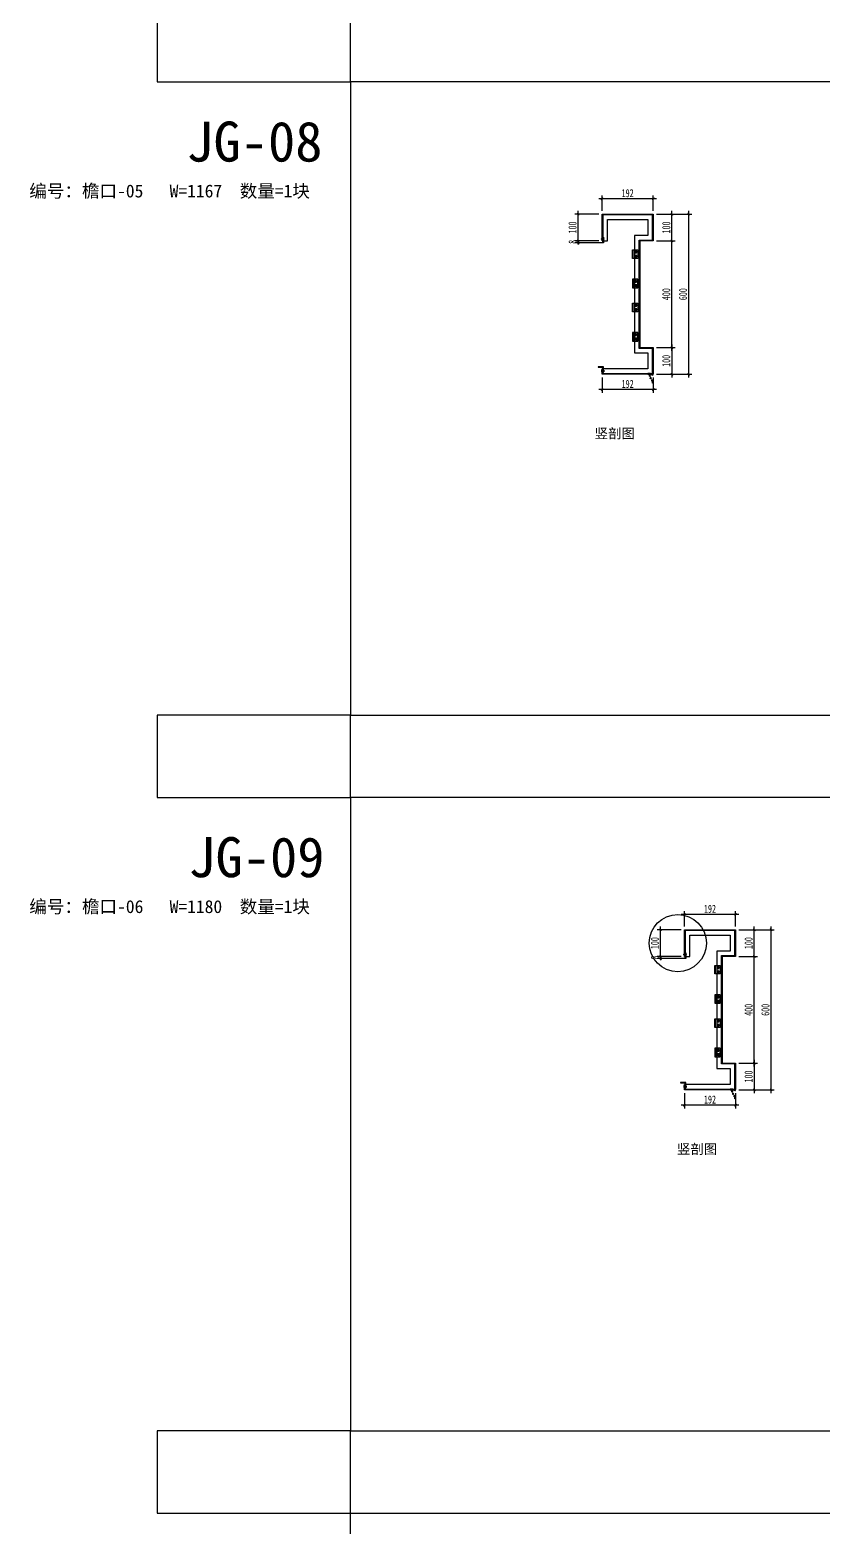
# Model space of a CAD drawing. Header units: millimetres. Extents: x 1519249 to 1604651, y -416196 to -347833.
# Drawn here: x 1589453 to 1592425, y -383060 to -377449 of the extents above; entities that cross this region are included whole.
import ezdxf

# ---------------------------------------------------------------- set-up
doc = ezdxf.new("R2010")
doc.units = ezdxf.units.MM
doc.header["$LTSCALE"] = 1000
doc.header["$MEASUREMENT"] = 0
for name, pattern in [('CENTER', [2, 1.25, -0.25, 0.25, -0.25]), ('CENTERX2', [4, 2.5, -0.5, 0.5, -0.5]), ('DOTE', [2.42, 2, -0.2, 0.02, -0.2]), ('HIDDEN2', [0.1875, 0.125, -0.0625])]:
    doc.linetypes.add(name, pattern=pattern)
doc.layers.get('Defpoints').update_dxf_attribs({"color": 190})
for name, color, linetype in [('0-hatch', 8, 'Continuous'), ('0-铝合金投影', 112, 'Continuous'), ('4', 3, 'Continuous'), ('BH-图层', 2, 'Continuous'), ('DIM_IDEN', 3, 'Continuous'), ('F-CASTFIX', 1, 'Continuous'), ('PJ', 4, 'Continuous'), ('PUB_DIM', 3, 'Continuous'), ('XC', 3, 'Continuous'), ('zx', 1, 'DOTE'), ('穿孔铝板', 161, 'Continuous')]:
    doc.layers.add(name, color=color, linetype=linetype)
doc.styles.add('黑体', font='simhei.ttf', dxfattribs={"width": 0.7})
doc.dimstyles.new('副本 BZ-6', dxfattribs={"dimscale": 12, "dimtxt": 2.5, "dimasz": 0.5, "dimexe": 1, "dimexo": 1, "dimgap": 0.5, "dimtad": 1, "dimdec": 0, "dimdsep": 46, "dimtxsty": '黑体', "dimblk": 'ARCHTICK', "dimcen": 3, "dimdle": 1, "dimclrd": 1, "dimclre": 1, "dimclrt": 2, "dimadec": 1, "dimazin": 0, "dimtfac": 1, "dimtdec": 0, "dimtix": 1, "dimtmove": 2, "dimatfit": 3, "dimldrblk": 'DOTSMALL', "dimfxl": 0, "dimtolj": 1, "dimtzin": 0, "dimarcsym": 0})

# ---------------------------------------------------------------- blocks, each defined once
blk = doc.blocks.new('A$Ce385b8f0')
at = {"layer": 'PJ', "color": 8}
for centre, radius in [((8, 13.6), 3.2), ((8, 13.6), 1.52), ((24, 13.6), 3.2), ((24, 13.6), 1.52)]:
    blk.add_circle(centre, radius, dxfattribs=at)
at = {"layer": 'XC', "color": 8}
for p, q in [((0, 2.4), (32, 2.4)), ((8, 2.4), (8, 0)), ((24, 2.4), (24, 0))]:
    blk.add_line(p, q, dxfattribs=at)
blk.add_lwpolyline([(0, 0), (32, 0), (32, 20), (0, 20)], close=True, dxfattribs=at)
at = {"layer": 'zx', "color": 8, "linetype": 'CENTERX2', "ltscale": 0.05}
for p, q in [((13.6, 13.6), (2.4, 13.6)), ((8, 19.2), (8, 8)), ((18.4, 13.6), (29.6, 13.6)), ((24, 19.2), (24, 8))]:
    blk.add_line(p, q, dxfattribs=at)
blk = doc.blocks.new('grtgthyjyj')
at = {"layer": 'PJ'}
for radius in [4, 1.9]:
    blk.add_circle((4476642.9, 621901.9), radius, dxfattribs=at)
at = {"layer": 'zx', "linetype": 'CENTERX2', "ltscale": 0.05}
for p, q in [((4476635.9, 621901.9), (4476649.9, 621901.9)), ((4476642.9, 621908.9), (4476642.9, 621894.9))]:
    blk.add_line(p, q, dxfattribs=at)
blk = doc.blocks.new('grgthtyhjyjyuk')
at = {"layer": 'XC', "color": 165}
for p, q in [((4476656.9, 621931.9), (4476656.9, 621891.9)), ((4476656.9, 621921.9), (4476659.9, 621921.9)), ((4476656.9, 621901.9), (4476659.9, 621901.9))]:
    blk.add_line(p, q, dxfattribs=at)
blk.add_lwpolyline([(4476659.9, 621931.9), (4476659.9, 621891.9), (4476634.9, 621891.9), (4476634.9, 621931.9)], close=True, dxfattribs=at)
at = {"layer": 'DIM_IDEN', "color": 8, "xscale": -1, "rotation": 180}
blk.add_blockref('grtgthyjyj', (0, 1243823.8), dxfattribs=at)
at = {"layer": 'DIM_IDEN', "color": 8}
blk.add_blockref('grtgthyjyj', (0, 0), dxfattribs=at)
blk = doc.blocks.new('A$C06B245D9')
at = {"layer": '0-hatch', "elevation": 0}
for points in [[(2.8, -8, -1.371442), (-1.3, -6.8, 0.239017), (-2.3, -1.2, -0.322335), (2.8, -8.1)], [(7.6, -20.6, -1.371442), (3.5, -19.4, 0.239017), (2.5, -13.8, -0.322335), (7.6, -20.7)]]:
    blk.add_lwpolyline(points, format="xyb", dxfattribs=at)
blk = doc.blocks.new('gfrgrthgthyjyj')
at = {"color": 138, "linetype": 'Continuous'}
for p, q in [((4444212.8, 665049.9), (4444212.8, 665056.3)), ((4444215.2, 665058.1), (4444213.5, 665059)), ((4444215.2, 665058.1), (4444216.9, 665059)), ((4444217.6, 665049.9), (4444217.6, 665056.3)), ((4444220.2, 665049.9), (4444210.2, 665049.9)), ((4444210.2, 665049.4), (4444210.2, 665049.9)), ((4444216.5, 665047.8), (4444213.9, 665047.8)), ((4444220.2, 665049.4), (4444220.2, 665049.9))]:
    blk.add_line(p, q, dxfattribs=at)
at = {"color": 1, "linetype": 'CENTER', "ltscale": 2.357948}
blk.add_line((4444215.2, 665046.9), (4444215.2, 665059.6), dxfattribs=at)
at = {"color": 138, "linetype": 'Continuous'}
for centre, radius, start, end in [((4444212.8, 665057.7), 1.44, 62.13766, 270.00283), ((4444217.6, 665057.7), 1.44, 270.00283, 117.868), ((4444215.2, 665055.9), 8.16, 232.44522, 260.55436), ((4444215.2, 665055.9), 8.16, 279.45131, 307.56044)]:
    blk.add_arc(centre, radius, start, end, dxfattribs=at)
blk = doc.blocks.new('_ArchTick')
at = {"color": 0, "linetype": 'ByBlock', "const_width": 0.5}
blk.add_lwpolyline([(-0.71, -0.71), (0.71, 0.71)], dxfattribs=at)
blk = doc.blocks.new('*D400')
at = {"color": 1, "lineweight": -2, "transparency": 16777216}
for p, q in [((1591858.8, -378651.2), (1591858.8, -378227.2)), ((1591800.9, -378239.2), (1591870.8, -378239.2)), ((1591800.9, -378639.2), (1591870.8, -378639.2))]:
    blk.add_line(p, q, dxfattribs=at)
at = {"layer": 'Defpoints', "color": 0, "transparency": 16777216}
for p in [(1591788.9, -378239.2), (1591858.8, -378239.2), (1591788.9, -378639.2)]:
    blk.add_point(p, dxfattribs=at)
at = {"color": 1, "lineweight": -2, "transparency": 16777216, "xscale": 6, "yscale": 6, "zscale": 6}
for p, rotation in [((1591858.8, -378239.2), 90), ((1591858.8, -378639.2), 270)]:
    blk.add_blockref('_ArchTick', p, dxfattribs=dict(at, rotation=rotation))
at = {"color": 2, "transparency": 16777216, "insert": (1591837.6, -378439.2), "char_height": 30, "attachment_point": 5, "rotation": 90, "style": '黑体'}
blk.add_mtext('\\A1;400', dxfattribs=at)
blk = doc.blocks.new('_DotSmall')
at = {"color": 0, "linetype": 'ByBlock', "const_width": 0.5}
blk.add_lwpolyline([(-0.0625, 0, 1), (0.0625, 0, 1)], format="xyb", close=True, dxfattribs=at)
blk = doc.blocks.new('*D401')
at = {"color": 1, "lineweight": -2, "transparency": 16777216}
for p, q in [((1591800.9, -378139.2), (1591870.8, -378139.2)), ((1591858.8, -378251.2), (1591858.8, -378127.2)), ((1591800.9, -378239.2), (1591870.8, -378239.2))]:
    blk.add_line(p, q, dxfattribs=at)
at = {"layer": 'Defpoints', "color": 0, "transparency": 16777216}
for p in [(1591788.9, -378139.2), (1591858.8, -378139.2), (1591788.9, -378239.2)]:
    blk.add_point(p, dxfattribs=at)
at = {"color": 1, "lineweight": -2, "transparency": 16777216, "xscale": 6, "yscale": 6, "zscale": 6}
for p, rotation in [((1591858.8, -378139.2), 90), ((1591858.8, -378239.2), 270)]:
    blk.add_blockref('_ArchTick', p, dxfattribs=dict(at, rotation=rotation))
at = {"color": 2, "transparency": 16777216, "insert": (1591837.6, -378189.2), "char_height": 30, "attachment_point": 5, "rotation": 90, "style": '黑体'}
blk.add_mtext('\\A1;100', dxfattribs=at)
blk = doc.blocks.new('*D402')
at = {"color": 1, "lineweight": -2, "transparency": 16777216}
for p, q in [((1591800.9, -378081.8), (1591584.9, -378081.8)), ((1591596.9, -378127.2), (1591596.9, -378069.8)), ((1591788.9, -378127.2), (1591788.9, -378069.8))]:
    blk.add_line(p, q, dxfattribs=at)
at = {"layer": 'Defpoints', "color": 0, "transparency": 16777216}
for p in [(1591596.9, -378081.8), (1591596.9, -378139.2), (1591788.9, -378139.2)]:
    blk.add_point(p, dxfattribs=at)
at = {"color": 1, "lineweight": -2, "transparency": 16777216, "xscale": 6, "yscale": 6, "zscale": 6, "rotation": 180}
blk.add_blockref('_ArchTick', (1591596.9, -378081.8), dxfattribs=at)
at = {"color": 1, "lineweight": -2, "transparency": 16777216, "xscale": 6, "yscale": 6, "zscale": 6}
blk.add_blockref('_ArchTick', (1591788.9, -378081.8), dxfattribs=at)
at = {"color": 2, "transparency": 16777216, "insert": (1591692.9, -378060.8), "char_height": 30, "attachment_point": 5, "style": '黑体'}
blk.add_mtext('\\A1;192', dxfattribs=at)
blk = doc.blocks.new('*D403')
at = {"color": 1, "lineweight": -2, "transparency": 16777216}
for p, q in [((1591800.9, -378639.2), (1591870.8, -378639.2)), ((1591858.8, -378627.2), (1591858.8, -378751.2)), ((1591800.9, -378739.2), (1591870.8, -378739.2))]:
    blk.add_line(p, q, dxfattribs=at)
at = {"layer": 'Defpoints', "color": 0, "transparency": 16777216}
for p in [(1591788.9, -378639.2), (1591788.9, -378739.2), (1591858.8, -378739.2)]:
    blk.add_point(p, dxfattribs=at)
at = {"color": 1, "lineweight": -2, "transparency": 16777216, "xscale": 6, "yscale": 6, "zscale": 6}
for p, rotation in [((1591858.8, -378639.2), 90), ((1591858.8, -378739.2), 270)]:
    blk.add_blockref('_ArchTick', p, dxfattribs=dict(at, rotation=rotation))
at = {"color": 2, "transparency": 16777216, "insert": (1591837.6, -378689.2), "char_height": 30, "attachment_point": 5, "rotation": 90, "style": '黑体'}
blk.add_mtext('\\A1;100', dxfattribs=at)
blk = doc.blocks.new('*D404')
at = {"color": 1, "lineweight": -2, "transparency": 16777216}
for p, q in [((1591596.9, -378751.2), (1591596.9, -378808.6)), ((1591788.9, -378751.2), (1591788.9, -378808.6)), ((1591800.9, -378796.6), (1591584.9, -378796.6))]:
    blk.add_line(p, q, dxfattribs=at)
at = {"layer": 'Defpoints', "color": 0, "transparency": 16777216}
for p in [(1591596.9, -378739.2), (1591788.9, -378739.2), (1591596.9, -378796.6)]:
    blk.add_point(p, dxfattribs=at)
at = {"color": 1, "lineweight": -2, "transparency": 16777216, "xscale": 6, "yscale": 6, "zscale": 6, "rotation": 180}
blk.add_blockref('_ArchTick', (1591596.9, -378796.6), dxfattribs=at)
at = {"color": 1, "lineweight": -2, "transparency": 16777216, "xscale": 6, "yscale": 6, "zscale": 6}
blk.add_blockref('_ArchTick', (1591788.9, -378796.6), dxfattribs=at)
at = {"color": 2, "transparency": 16777216, "insert": (1591692.9, -378775.6), "char_height": 30, "attachment_point": 5, "style": '黑体'}
blk.add_mtext('\\A1;192', dxfattribs=at)
blk = doc.blocks.new('*D405')
at = {"color": 1, "lineweight": -2, "transparency": 16777216}
for p, q in [((1591800.9, -378139.2), (1591933.8, -378139.2)), ((1591921.8, -378751.2), (1591921.8, -378127.2)), ((1591800.9, -378739.2), (1591933.8, -378739.2))]:
    blk.add_line(p, q, dxfattribs=at)
at = {"layer": 'Defpoints', "color": 0, "transparency": 16777216}
for p in [(1591788.9, -378139.2), (1591921.8, -378139.2), (1591788.9, -378739.2)]:
    blk.add_point(p, dxfattribs=at)
at = {"color": 1, "lineweight": -2, "transparency": 16777216, "xscale": 6, "yscale": 6, "zscale": 6}
for p, rotation in [((1591921.8, -378139.2), 90), ((1591921.8, -378739.2), 270)]:
    blk.add_blockref('_ArchTick', p, dxfattribs=dict(at, rotation=rotation))
at = {"color": 2, "transparency": 16777216, "insert": (1591900.6, -378439.2), "char_height": 30, "attachment_point": 5, "rotation": 90, "style": '黑体'}
blk.add_mtext('\\A1;600', dxfattribs=at)
blk = doc.blocks.new('*D406')
at = {"color": 1, "lineweight": -2, "transparency": 16777216}
for p, q in [((1591584.9, -378139.2), (1591495.4, -378139.2)), ((1591507.4, -378251.2), (1591507.4, -378127.2)), ((1591584.9, -378239.2), (1591495.4, -378239.2))]:
    blk.add_line(p, q, dxfattribs=at)
at = {"layer": 'Defpoints', "color": 0, "transparency": 16777216}
for p in [(1591507.4, -378139.2), (1591596.9, -378139.2), (1591596.9, -378239.2)]:
    blk.add_point(p, dxfattribs=at)
at = {"color": 1, "lineweight": -2, "transparency": 16777216, "xscale": 6, "yscale": 6, "zscale": 6}
for p, rotation in [((1591507.4, -378139.2), 90), ((1591507.4, -378239.2), 270)]:
    blk.add_blockref('_ArchTick', p, dxfattribs=dict(at, rotation=rotation))
at = {"color": 2, "transparency": 16777216, "insert": (1591486.3, -378189.2), "char_height": 30, "attachment_point": 5, "rotation": 90, "style": '黑体'}
blk.add_mtext('\\A1;100', dxfattribs=at)
blk = doc.blocks.new('*D407')
at = {"color": 1, "lineweight": -2, "transparency": 16777216}
for p, q in [((1591584.9, -378239.2), (1591495.4, -378239.2)), ((1591584.9, -378247.2), (1591495.4, -378247.2)), ((1591507.4, -378239.2), (1591507.4, -378233.2)), ((1591507.4, -378239.2), (1591507.4, -378247.2)), ((1591507.4, -378247.2), (1591507.4, -378253.2))]:
    blk.add_line(p, q, dxfattribs=at)
at = {"layer": 'Defpoints', "color": 0, "transparency": 16777216}
for p in [(1591507.4, -378247.2), (1591596.9, -378239.2), (1591596.9, -378247.2)]:
    blk.add_point(p, dxfattribs=at)
at = {"color": 1, "lineweight": -2, "transparency": 16777216, "xscale": 6, "yscale": 6, "zscale": 6}
for p, rotation in [((1591507.4, -378239.2), 270), ((1591507.4, -378247.2), 90)]:
    blk.add_blockref('_ArchTick', p, dxfattribs=dict(at, rotation=rotation))
at = {"color": 2, "transparency": 16777216, "insert": (1591486.4, -378243.2), "char_height": 30, "attachment_point": 5, "rotation": 90, "style": '黑体'}
blk.add_mtext('\\A1;8', dxfattribs=at)
blk = doc.blocks.new('*D480')
at = {"color": 1, "lineweight": -2, "transparency": 16777216}
for p, q in [((1592109.4, -380921.3), (1592179.4, -380921.3)), ((1592167.4, -381333.3), (1592167.4, -380909.3)), ((1592109.4, -381321.3), (1592179.4, -381321.3))]:
    blk.add_line(p, q, dxfattribs=at)
at = {"layer": 'Defpoints', "color": 0, "transparency": 16777216}
for p in [(1592097.4, -380921.3), (1592167.4, -380921.3), (1592097.4, -381321.3)]:
    blk.add_point(p, dxfattribs=at)
at = {"color": 1, "lineweight": -2, "transparency": 16777216, "xscale": 6, "yscale": 6, "zscale": 6}
for p, rotation in [((1592167.4, -380921.3), 90), ((1592167.4, -381321.3), 270)]:
    blk.add_blockref('_ArchTick', p, dxfattribs=dict(at, rotation=rotation))
at = {"color": 2, "transparency": 16777216, "insert": (1592146.2, -381121.3), "char_height": 30, "attachment_point": 5, "rotation": 90, "style": '黑体'}
blk.add_mtext('\\A1;400', dxfattribs=at)
blk = doc.blocks.new('*D481')
at = {"color": 1, "lineweight": -2, "transparency": 16777216}
for p, q in [((1592167.4, -380933.3), (1592167.4, -380809.3)), ((1592109.4, -380821.3), (1592179.4, -380821.3)), ((1592109.4, -380921.3), (1592179.4, -380921.3))]:
    blk.add_line(p, q, dxfattribs=at)
at = {"layer": 'Defpoints', "color": 0, "transparency": 16777216}
for p in [(1592097.4, -380821.3), (1592167.4, -380821.3), (1592097.4, -380921.3)]:
    blk.add_point(p, dxfattribs=at)
at = {"color": 1, "lineweight": -2, "transparency": 16777216, "xscale": 6, "yscale": 6, "zscale": 6}
for p, rotation in [((1592167.4, -380821.3), 90), ((1592167.4, -380921.3), 270)]:
    blk.add_blockref('_ArchTick', p, dxfattribs=dict(at, rotation=rotation))
at = {"color": 2, "transparency": 16777216, "insert": (1592146.2, -380871.3), "char_height": 30, "attachment_point": 5, "rotation": 90, "style": '黑体'}
blk.add_mtext('\\A1;100', dxfattribs=at)
blk = doc.blocks.new('*D482')
at = {"color": 1, "lineweight": -2, "transparency": 16777216}
for p, q in [((1591905.4, -380809.3), (1591905.4, -380751.9)), ((1592097.4, -380809.3), (1592097.4, -380751.9)), ((1592109.4, -380763.9), (1591893.4, -380763.9))]:
    blk.add_line(p, q, dxfattribs=at)
at = {"layer": 'Defpoints', "color": 0, "transparency": 16777216}
for p in [(1591905.4, -380763.9), (1591905.4, -380821.3), (1592097.4, -380821.3)]:
    blk.add_point(p, dxfattribs=at)
at = {"color": 1, "lineweight": -2, "transparency": 16777216, "xscale": 6, "yscale": 6, "zscale": 6, "rotation": 180}
blk.add_blockref('_ArchTick', (1591905.4, -380763.9), dxfattribs=at)
at = {"color": 1, "lineweight": -2, "transparency": 16777216, "xscale": 6, "yscale": 6, "zscale": 6}
blk.add_blockref('_ArchTick', (1592097.4, -380763.9), dxfattribs=at)
at = {"color": 2, "transparency": 16777216, "insert": (1592001.4, -380742.9), "char_height": 30, "attachment_point": 5, "style": '黑体'}
blk.add_mtext('\\A1;192', dxfattribs=at)
blk = doc.blocks.new('*D483')
at = {"color": 1, "lineweight": -2, "transparency": 16777216}
for p, q in [((1592167.4, -381309.3), (1592167.4, -381433.3)), ((1592109.4, -381321.3), (1592179.4, -381321.3)), ((1592109.4, -381421.3), (1592179.4, -381421.3))]:
    blk.add_line(p, q, dxfattribs=at)
at = {"layer": 'Defpoints', "color": 0, "transparency": 16777216}
for p in [(1592097.4, -381321.3), (1592097.4, -381421.3), (1592167.4, -381421.3)]:
    blk.add_point(p, dxfattribs=at)
at = {"color": 1, "lineweight": -2, "transparency": 16777216, "xscale": 6, "yscale": 6, "zscale": 6}
for p, rotation in [((1592167.4, -381321.3), 90), ((1592167.4, -381421.3), 270)]:
    blk.add_blockref('_ArchTick', p, dxfattribs=dict(at, rotation=rotation))
at = {"color": 2, "transparency": 16777216, "insert": (1592146.2, -381371.3), "char_height": 30, "attachment_point": 5, "rotation": 90, "style": '黑体'}
blk.add_mtext('\\A1;100', dxfattribs=at)
blk = doc.blocks.new('*D484')
at = {"color": 1, "lineweight": -2, "transparency": 16777216}
for p, q in [((1592109.4, -381478.7), (1591893.4, -381478.7)), ((1591905.4, -381433.3), (1591905.4, -381490.7)), ((1592097.4, -381433.3), (1592097.4, -381490.7))]:
    blk.add_line(p, q, dxfattribs=at)
at = {"layer": 'Defpoints', "color": 0, "transparency": 16777216}
for p in [(1591905.4, -381421.3), (1592097.4, -381421.3), (1591905.4, -381478.7)]:
    blk.add_point(p, dxfattribs=at)
at = {"color": 1, "lineweight": -2, "transparency": 16777216, "xscale": 6, "yscale": 6, "zscale": 6, "rotation": 180}
blk.add_blockref('_ArchTick', (1591905.4, -381478.7), dxfattribs=at)
at = {"color": 1, "lineweight": -2, "transparency": 16777216, "xscale": 6, "yscale": 6, "zscale": 6}
blk.add_blockref('_ArchTick', (1592097.4, -381478.7), dxfattribs=at)
at = {"color": 2, "transparency": 16777216, "insert": (1592001.4, -381457.7), "char_height": 30, "attachment_point": 5, "style": '黑体'}
blk.add_mtext('\\A1;192', dxfattribs=at)
blk = doc.blocks.new('*D485')
at = {"color": 1, "lineweight": -2, "transparency": 16777216}
for p, q in [((1592230.4, -381433.3), (1592230.4, -380809.3)), ((1592109.4, -380821.3), (1592242.4, -380821.3)), ((1592109.4, -381421.3), (1592242.4, -381421.3))]:
    blk.add_line(p, q, dxfattribs=at)
at = {"layer": 'Defpoints', "color": 0, "transparency": 16777216}
for p in [(1592097.4, -380821.3), (1592230.4, -380821.3), (1592097.4, -381421.3)]:
    blk.add_point(p, dxfattribs=at)
at = {"color": 1, "lineweight": -2, "transparency": 16777216, "xscale": 6, "yscale": 6, "zscale": 6}
for p, rotation in [((1592230.4, -380821.3), 90), ((1592230.4, -381421.3), 270)]:
    blk.add_blockref('_ArchTick', p, dxfattribs=dict(at, rotation=rotation))
at = {"color": 2, "transparency": 16777216, "insert": (1592209.2, -381121.3), "char_height": 30, "attachment_point": 5, "rotation": 90, "style": '黑体'}
blk.add_mtext('\\A1;600', dxfattribs=at)
blk = doc.blocks.new('*D486')
at = {"color": 1, "lineweight": -2, "transparency": 16777216}
for p, q in [((1591816, -380933.3), (1591816, -380809.3)), ((1591893.4, -380821.3), (1591804, -380821.3)), ((1591893.4, -380921.3), (1591804, -380921.3))]:
    blk.add_line(p, q, dxfattribs=at)
at = {"layer": 'Defpoints', "color": 0, "transparency": 16777216}
for p in [(1591816, -380821.3), (1591905.4, -380821.3), (1591905.4, -380921.3)]:
    blk.add_point(p, dxfattribs=at)
at = {"color": 1, "lineweight": -2, "transparency": 16777216, "xscale": 6, "yscale": 6, "zscale": 6}
for p, rotation in [((1591816, -380821.3), 90), ((1591816, -380921.3), 270)]:
    blk.add_blockref('_ArchTick', p, dxfattribs=dict(at, rotation=rotation))
at = {"color": 2, "transparency": 16777216, "insert": (1591794.8, -380871.3), "char_height": 30, "attachment_point": 5, "rotation": 90, "style": '黑体'}
blk.add_mtext('\\A1;100', dxfattribs=at)
blk = doc.blocks.new('*D487')
at = {"color": 1, "lineweight": -2, "transparency": 16777216}
for p, q in [((1591893.4, -380921.3), (1591804, -380921.3)), ((1591816, -380921.3), (1591816, -380915.3)), ((1591816, -380921.3), (1591816, -380929.3)), ((1591893.4, -380929.3), (1591804, -380929.3)), ((1591816, -380929.3), (1591816, -380935.3))]:
    blk.add_line(p, q, dxfattribs=at)
at = {"layer": 'Defpoints', "color": 0, "transparency": 16777216}
for p in [(1591905.4, -380921.3), (1591816, -380929.3), (1591905.4, -380929.3)]:
    blk.add_point(p, dxfattribs=at)
at = {"color": 1, "lineweight": -2, "transparency": 16777216, "xscale": 6, "yscale": 6, "zscale": 6}
for p, rotation in [((1591816, -380921.3), 270), ((1591816, -380929.3), 90)]:
    blk.add_blockref('_ArchTick', p, dxfattribs=dict(at, rotation=rotation))
at = {"color": 2, "transparency": 16777216, "insert": (1591795, -380925.3), "char_height": 30, "attachment_point": 5, "rotation": 90, "style": '黑体'}
blk.add_mtext('\\A1;8', dxfattribs=at)

msp = doc.modelspace()

# ---------------------------------------------------------------- linework, layer by layer
at = {"color": 1, "linetype": 'CENTER', "ltscale": 2.357948}
for p, q in [((1591594.5, -378232.2), (1591604.4, -378232.2)), ((1591903.1, -380914.3), (1591913, -380914.3))]:
    msp.add_line(p, q, dxfattribs=at)
at = {"color": 138, "linetype": 'Continuous'}
for p, q in [((1591595.3, -378233.2), (1591595.3, -378231.2)), ((1591596.5, -378228.3), (1591596.9, -378228.3)), ((1591596.9, -378236.1), (1591596.9, -378228.3)), ((1591596.9, -378230.3), (1591601.9, -378230.3)), ((1591603.3, -378232.2), (1591604, -378230.8)), ((1591603.3, -378232.2), (1591604, -378233.5)), ((1591596.5, -378236.1), (1591596.9, -378236.1)), ((1591596.9, -378234.1), (1591601.9, -378234.1)), ((1591903.8, -380915.3), (1591903.8, -380913.2)), ((1591905.1, -380910.4), (1591905.4, -380910.4)), ((1591905.1, -380918.1), (1591905.4, -380918.1)), ((1591905.4, -380918.1), (1591905.4, -380910.4)), ((1591905.4, -380912.4), (1591910.4, -380912.4)), ((1591905.4, -380916.1), (1591910.4, -380916.1)), ((1591911.8, -380914.3), (1591912.5, -380912.9)), ((1591911.8, -380914.3), (1591912.5, -380915.6))]:
    msp.add_line(p, q, dxfattribs=at)
at = {"color": 2}
for points in [[(1595884.4, -377643.6), (1590654.6, -377643.6), (1590654.6, -380017.5), (1595884.4, -380017.5)], [(1595884.4, -380325.7), (1590654.6, -380325.7), (1590654.6, -382699.6), (1595884.4, -382699.6)], [(1590654.6, -383007.7), (1595884.4, -383007.7), (1595884.4, -386303.9), (1590654.6, -386303.9)]]:
    msp.add_lwpolyline(points, close=True, dxfattribs=at)
at = {"color": 6}
msp.add_circle((1591880.7, -380871.3), 107.1, dxfattribs=at)
at = {"color": 138, "linetype": 'Continuous'}
for centre, radius, start, end in [((1591601.5, -378232.2), 6.38, 142.4452, 170.5544), ((1591603, -378230.3), 1.13, 332.1377, 180.0028), ((1591601.5, -378232.2), 6.38, 189.4513, 217.5604), ((1591603, -378234.1), 1.13, 180.0028, 27.868), ((1591910.1, -380914.3), 6.38, 142.4452, 170.5544), ((1591910.1, -380914.3), 6.38, 189.4513, 217.5604), ((1591911.6, -380912.4), 1.13, 332.1377, 180.0028), ((1591911.6, -380916.1), 1.13, 180.0028, 27.868)]:
    msp.add_arc(centre, radius, start, end, dxfattribs=at)
at = {"layer": '0-hatch', "linetype": 'HIDDEN2', "ltscale": 4}
for p, q in [((1591768.4, -378736.2, -2.2), (1591778.4, -378736.2, -2.2)), ((1591768.4, -378737.1), (1591778.4, -378737.1)), ((1591768.4, -378737.8), (1591778.4, -378737.8)), ((1591768.4, -378738.5), (1591778.4, -378738.5)), ((1592076.9, -381418.3, -2.2), (1592086.9, -381418.3, -2.2)), ((1592076.9, -381419.2), (1592086.9, -381419.2)), ((1592076.9, -381419.9), (1592086.9, -381419.9)), ((1592076.9, -381420.5), (1592086.9, -381420.5))]:
    msp.add_line(p, q, dxfattribs=at)
for points in [[(1591778.4, -378736.2), (1591768.4, -378736.2), (1591768.4, -378739.2), (1591778.4, -378739.2)], [(1592086.9, -381418.3), (1592076.9, -381418.3), (1592076.9, -381421.3), (1592086.9, -381421.3)]]:
    msp.add_lwpolyline(points, close=True, dxfattribs=at)
at = {"layer": '4', "elevation": -2.2}
for points in [[(1591785.9, -378730.2), (1591785.9, -378739.2), (1591778.4, -378736.2)], [(1592094.4, -381412.3), (1592094.4, -381421.3), (1592086.9, -381418.3)]]:
    msp.add_lwpolyline(points, dxfattribs=at)
at = {"layer": '4'}
for points in [[(1591778.9, -378739.2), (1591785.9, -378742.2, 0.414214), (1591788.9, -378739.2), (1591788.9, -378730.2)], [(1592087.4, -381421.3), (1592094.4, -381424.3, 0.414214), (1592097.4, -381421.3), (1592097.4, -381412.3)]]:
    msp.add_lwpolyline(points, format="xyb", dxfattribs=at)
at = {"layer": 'F-CASTFIX', "color": 3}
for points in [[(1591785.9, -378736.2), (1591785.9, -378642.2), (1591735.9, -378642.2), (1591735.9, -378236.2), (1591785.9, -378236.2), (1591785.9, -378142.2), (1591599.9, -378142.2), (1591599.9, -378239.2), (1591596.9, -378239.2), (1591596.9, -378139.2), (1591788.9, -378139.2), (1591788.9, -378239.2), (1591738.9, -378239.2), (1591738.9, -378639.2), (1591788.9, -378639.2), (1591788.9, -378737.4)], [(1591596.9, -378239.2), (1591616.9, -378239.2), (1591616.9, -378159.2), (1591768.9, -378159.2), (1591768.9, -378219.2), (1591718.9, -378219.2), (1591718.9, -378659.2), (1591768.9, -378659.2), (1591768.9, -378719.2), (1591596.9, -378719.2)], [(1591778.9, -378739.2), (1591596.9, -378739.2), (1591596.9, -378719.2)], [(1591599.9, -378719.2), (1591599.9, -378736.2), (1591778.4, -378736.2)], [(1592094.4, -381418.3), (1592094.4, -381324.3), (1592044.4, -381324.3), (1592044.4, -380918.3), (1592094.4, -380918.3), (1592094.4, -380824.3), (1591908.4, -380824.3), (1591908.4, -380921.3), (1591905.4, -380921.3), (1591905.4, -380821.3), (1592097.4, -380821.3), (1592097.4, -380921.3), (1592047.4, -380921.3), (1592047.4, -381321.3), (1592097.4, -381321.3), (1592097.4, -381419.5)], [(1591905.4, -380921.3), (1591925.4, -380921.3), (1591925.4, -380841.3), (1592077.4, -380841.3), (1592077.4, -380901.3), (1592027.4, -380901.3), (1592027.4, -381341.3), (1592077.4, -381341.3), (1592077.4, -381401.3), (1591905.4, -381401.3)], [(1592087.4, -381421.3), (1591905.4, -381421.3), (1591905.4, -381401.3)], [(1591908.4, -381401.3), (1591908.4, -381418.3), (1592086.9, -381418.3)]]:
    msp.add_lwpolyline(points, dxfattribs=at)
at = {"layer": 'PUB_DIM', "color": 1}
for points in [[(1590654.6, -377335.4), (1589929.5, -377335.4), (1589929.5, -377643.6), (1590654.6, -377643.6)], [(1590654.6, -380017.5), (1589929.5, -380017.5), (1589929.5, -380325.7), (1590654.6, -380325.7)], [(1590654.6, -382699.6), (1589929.5, -382699.6), (1589929.5, -383007.7), (1590654.6, -383007.7)]]:
    msp.add_lwpolyline(points, close=True, dxfattribs=at)
at = {"layer": '穿孔铝板', "lineweight": 25}
for points in [[(1591601.9, -378225.2), (1591601.9, -378247.2), (1591581.9, -378247.2), (1591581.9, -378245.2), (1591599.9, -378245.2), (1591599.9, -378225.2)], [(1591601.9, -378733.2), (1591601.9, -378711.2), (1591581.9, -378711.2), (1591581.9, -378713.2), (1591599.9, -378713.2), (1591599.9, -378733.2)], [(1591910.4, -380907.3), (1591910.4, -380929.3), (1591890.4, -380929.3), (1591890.4, -380927.3), (1591908.4, -380927.3), (1591908.4, -380907.3)], [(1591910.4, -381415.3), (1591910.4, -381393.3), (1591890.4, -381393.3), (1591890.4, -381395.3), (1591908.4, -381395.3), (1591908.4, -381415.3)]]:
    msp.add_lwpolyline(points, close=True, dxfattribs=at)

# ---------------------------------------------------------------- block references
at = {"color": 3, "xscale": -1, "rotation": 270}
for p in [(1591710.9, -378304.9), (1591710.9, -378504.9), (1592019.4, -380987), (1592019.4, -381187)]:
    msp.add_blockref('A$Ce385b8f0', p, dxfattribs=at)
at = {"layer": '0-铝合金投影', "xscale": 0.6666666666666666, "yscale": 0.6666666666666666, "zscale": 0.6666666666666666}
for p in [(1591775.5, -378740.8), (1591784, -378758.1, -2.2), (1592084.1, -381422.9), (1592092.5, -381440.2, -2.2)]:
    msp.add_blockref('A$C06B245D9', p, dxfattribs=at)
at = {"layer": 'DIM_IDEN', "color": 8, "xscale": -0.7999999999999999, "yscale": 0.7999999999999999, "zscale": 0.7999999999999999}
for p in [(5173038.8, -875928.4), (5173038.8, -876128.4), (5173347.3, -878610.5), (5173347.3, -878810.5)]:
    msp.add_blockref('grgthtyhjyjyuk', p, dxfattribs=at)
at = {"layer": 'DIM_IDEN', "color": 8, "xscale": -0.7812485824527613, "yscale": 0.7812485824527613, "zscale": 0.7812485824527613, "rotation": 270}
for p in [(1072027.6, -3850763.7), (1072336.1, -3853445.7)]:
    msp.add_blockref('gfrgrthgthyjyj', p, dxfattribs=at)

# ---------------------------------------------------------------- texts
at = {"layer": 'BH-图层', "color": 6, "style": '黑体'}
for p in [(1591569.1, -378979.5), (1591877.6, -381661.5)]:
    msp.add_text('竖剖图', height=36.9, dxfattribs=at).set_placement(p)
at = {"layer": 'DIM_IDEN', "color": 2, "style": '黑体'}
for s, p in [('JG-08', (1590039, -377942.2)), ('JG-09', (1590046.6, -380624.2))]:
    msp.add_text(s, height=150, dxfattribs=at).set_placement(p)
at = {"layer": 'DIM_IDEN', "color": 1, "style": '黑体'}
for s, p in [('编号：檐口-05   W=1167  数量=1块', (1589450.6, -378076.6)), ('编号：檐口-06   W=1180  数量=1块', (1589450.6, -380758.6))]:
    msp.add_text(s, height=48.246, dxfattribs=at).set_placement(p)

# ---------------------------------------------------------------- dimensions: what is measured, and where the dimension line sits
for p1, p2, distance, picture, middle in [((1591788.9, -378139.2), (1591596.9, -378139.2), -57.4, '*D402', (1591692.9, -378060.8)), ((1591596.9, -378239.2), (1591596.9, -378139.2), 89.4, '*D406', (1591486.3, -378189.2)), ((1591788.9, -378739.2), (1591788.9, -378139.2), -133, '*D405', (1591900.6, -378439.2)), ((1591596.9, -378239.2), (1591596.9, -378247.2), -89.4, '*D407', (1591486.4, -378243.2)), ((1591788.9, -378639.2), (1591788.9, -378239.2), -69.9, '*D400', (1591837.6, -378439.2)), ((1591788.9, -378739.2), (1591596.9, -378739.2), 57.4, '*D404', (1591692.9, -378775.6)), ((1592097.4, -380821.3), (1591905.4, -380821.3), -57.4, '*D482', (1592001.4, -380742.9)), ((1591905.4, -380921.3), (1591905.4, -380821.3), 89.4, '*D486', (1591794.8, -380871.3)), ((1592097.4, -381421.3), (1592097.4, -380821.3), -133, '*D485', (1592209.2, -381121.3)), ((1591905.4, -380921.3), (1591905.4, -380929.3), -89.4, '*D487', (1591795, -380925.3)), ((1592097.4, -381321.3), (1592097.4, -380921.3), -69.9, '*D480', (1592146.2, -381121.3)), ((1592097.4, -381421.3), (1591905.4, -381421.3), 57.4, '*D484', (1592001.4, -381457.7))]:
    dim = msp.add_aligned_dim(p1=p1, p2=p2, distance=distance, dimstyle='副本 BZ-6')
    dim.commit()
    dim.dimension.update_dxf_attribs({"geometry": picture, "text_midpoint": middle})
for base, p1, p2, angle, picture, middle in [((1591858.8, -378139.2), (1591788.9, -378239.2), (1591788.9, -378139.2), 270, '*D401', (1591837.6, -378189.2)), ((1591858.8, -378739.2), (1591788.9, -378639.2), (1591788.9, -378739.2), 90, '*D403', (1591837.6, -378689.2)), ((1592167.4, -380821.3), (1592097.4, -380921.3), (1592097.4, -380821.3), 270, '*D481', (1592146.2, -380871.3)), ((1592167.4, -381421.3), (1592097.4, -381321.3), (1592097.4, -381421.3), 90, '*D483', (1592146.2, -381371.3))]:
    dim = msp.add_linear_dim(base=base, p1=p1, p2=p2, angle=angle, dimstyle='副本 BZ-6')
    dim.commit()
    dim.dimension.update_dxf_attribs({"geometry": picture, "text_midpoint": middle})

doc.saveas('drawing.dxf')
